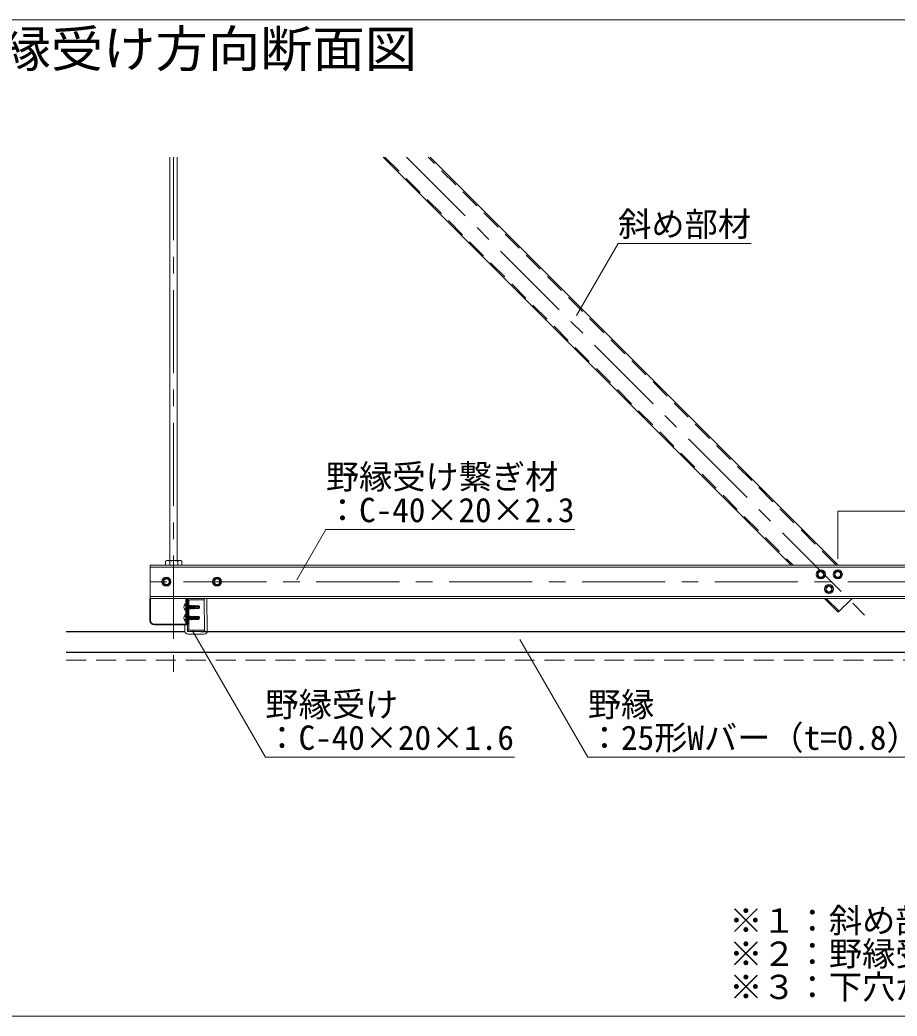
# Model space of a CAD drawing. Units: millimetres on the paper, enlarged 30 times, with parts at other scales. Extents: x -5796 to 5910, y -4184 to 4114.
# Drawn here: x -1494 to 90, y -1736 to 64 of the extents above; entities that cross this region are included whole.
import ezdxf
from ezdxf.enums import TextEntityAlignment as Align

# ---------------------------------------------------------------- set-up
doc = ezdxf.new("R2010")
doc.units = ezdxf.units.MM
doc.header["$LTSCALE"] = 30
for name, pattern in [('CHAIN1', [8, 5, -1, 1, -1]), ('DASHED1', [1.8, 1.2, -0.6]), ('LONG_DASHED1', [7, 6, -1])]:
    doc.linetypes.add(name, pattern=pattern)
for name, color, linetype, lineweight in [('3-0_中心線', 4, 'CHAIN1', 9), ('3-1_吊り材', 7, 'Continuous', 18), ('3-2_野縁受け', 3, 'Continuous', 18), ('3-3_野縁', 2, 'Continuous', 25), ('3-4_斜め部材', 4, 'Continuous', 9), ('3-5_寸法', 4, 'Continuous', 9), ('3-6_文字', 4, 'Continuous', 18), ('3-7_金具', 6, 'Continuous', 35), ('3-B_ビス', 3, 'Continuous', 18), ('3-C_パネル', 7, 'DASHED1', 18), ('F-2', 3, 'Continuous', 18), ('F-6_文字', 7, 'Continuous', 18)]:
    doc.layers.add(name, color=color, linetype=linetype, lineweight=lineweight)
doc.styles.add('ＭＳ ゴシック', font='')
doc.styles.get('ＭＳ ゴシック').set_extended_font_data('MS Gothic')

msp = doc.modelspace()

# ---------------------------------------------------------------- linework, layer by layer
at = {"layer": '3-0_中心線'}
for p, q in [((-1216.8, -184.2), (-1216.8, -1137.31)), ((-795.75, -184.2), (40.15, -1020.11)), ((1591.2, -951.32), (-1258.8, -951.32))]:
    msp.add_line(p, q, dxfattribs=at)
at = {"layer": '3-1_吊り材'}
for p, q in [((-1223.55, -913.22), (-1223.55, -184.2)), ((-1210.05, -184.2), (-1210.05, -913.22)), ((-1229.04, -913.22), (-1231.01, -914.36)), ((-1231.01, -921.32), (-1231.01, -914.36)), ((-1229.04, -913.22), (-1203.58, -913.22)), ((-1223.66, -921.32), (-1223.66, -914.36)), ((-1208.96, -921.32), (-1208.96, -914.36)), ((-1203.58, -913.22), (-1201.61, -914.36)), ((-1201.61, -921.32), (-1201.61, -914.36)), ((-1160.55, -1040.57), (-1161.18, -981.32)), ((-1155.75, -1040.57), (-1156.38, -981.32)), ((-1196.1, -1040.57), (-1196.1, -1028.72)), ((-1191.3, -1028.72), (-1191.3, -1040.57)), ((-1161.3, -1041.32), (-1190.55, -1041.32)), ((-1161.3, -1046.12), (-1190.55, -1046.12))]:
    msp.add_line(p, q, dxfattribs=at)
for centre, radius, start, end in [((-1226.21, -923.38), 10.22, 96.34294, 118.04132), ((-1227.59, -920.54), 7.32, 57.57118, 88.04459), ((-1216.31, -937.54), 24.32, 72.41205, 107.58797), ((-1205.04, -920.54), 7.32, 91.95543, 122.42883), ((-1206.42, -923.38), 10.22, 61.95869, 83.65707), ((-1190.55, -1040.57), 5.55, 180, 270), ((-1190.55, -1040.57), 0.75, 180, 270), ((-1161.3, -1040.57), 0.75, 270, 0), ((-1161.3, -1040.57), 5.55, 270, 0)]:
    msp.add_arc(centre, radius, start, end, dxfattribs=at)
at = {"layer": '3-2_野縁受け'}
for p, q in [((-1191.3, -986.12), (-1191.3, -1036.52)), ((-1188.9, -1036.52), (-1188.9, -986.12)), ((-1186.5, -981.32), (-1161.3, -981.32)), ((-1186.5, -983.72), (-1161.3, -983.72)), ((-1161.3, -981.32), (-1161.3, -983.72)), ((-1186.5, -1038.92), (-1161.3, -1038.92)), ((-1186.5, -1041.32), (-1161.3, -1041.32)), ((-1161.3, -1041.32), (-1161.3, -1038.92))]:
    msp.add_line(p, q, dxfattribs=at)
for centre, radius, start, end in [((-1186.5, -986.12), 4.8, 90, 180), ((-1186.5, -986.12), 2.4, 90, 180), ((-1186.5, -986.12), 2.4, 157.97569, 180), ((-1186.5, -1036.52), 4.8, 180, 270), ((-1186.5, -1036.52), 2.4, 180, 270)]:
    msp.add_arc(centre, radius, start, end, dxfattribs=at)
at = {"layer": '3-3_野縁'}
for p, q in [((-1410.47, -1041.32), (-1196.38, -1041.32)), ((-1168.13, -1041.32), (153.62, -1041.32)), ((-1410.47, -1078.82), (1632.62, -1078.82))]:
    msp.add_line(p, q, dxfattribs=at)
at = {"layer": '3-4_斜め部材'}
for p, q in [((-838.18, -184.2), (-101.06, -921.32)), ((-753.33, -184.2), (-16.21, -921.32)), ((-1258.8, -921.32), (1591.2, -921.32)), ((-1258.8, -981.32), (-1258.8, -921.32)), ((-1258.8, -924.77), (1591.2, -924.77)), ((1591.2, -977.87), (-1258.8, -977.87)), ((1591.2, -981.32), (-1258.8, -981.32)), ((-41.06, -981.32), (-15.95, -1006.43)), ((-15.95, -1006.43), (9.16, -981.32))]:
    msp.add_line(p, q, dxfattribs=at)
at = {"layer": '3-4_斜め部材', "linetype": 'DASHED1'}
for p, q in [((-834.78, -184.2), (-97.67, -921.32)), ((-19.6, -921.32), (-756.72, -184.2)), ((-37.67, -981.32), (-14.23, -1004.75))]:
    msp.add_line(p, q, dxfattribs=at)
at = {"layer": '3-5_寸法'}
msp.add_line((-16.8, -823.61), (-16.8, -910.22), dxfattribs=at)
msp.add_lwpolyline([(-16.8, -823.61), (133.2, -823.61), (283.2, -823.61)], dxfattribs=at)
at = {"layer": '3-6_文字', "color": 7}
for p, q in [((-413.5, -340.38), (-488.5, -470.28)), ((-413.5, -340.38), (-173.5, -340.38)), ((-941.52, -856.88), (-993.99, -947.77)), ((-941.52, -856.88), (-491.52, -856.88)), ((-1050.82, -1268.27), (-1182.54, -1040.14)), ((-591.05, -1055.7), (-468.32, -1268.27)), ((-1050.82, -1268.27), (-600.82, -1268.27)), ((-468.32, -1268.27), (131.68, -1268.27))]:
    msp.add_line(p, q, dxfattribs=at)
at = {"layer": '3-7_金具'}
for p, q in [((-1258.8, -1021.22), (-1258.8, -981.32)), ((-1193.7, -981.32), (-1193.7, -1028.72)), ((-1191.3, -981.32), (-1191.3, -1028.72)), ((-1251.3, -1028.72), (-1191.3, -1028.72))]:
    msp.add_line(p, q, dxfattribs=at)
msp.add_arc((-1251.3, -1021.22), 7.5, 180, 270, dxfattribs=at)
at = {"layer": '3-B_ビス'}
for p, q in [((-47.38, -931.12), (-53.38, -934.58)), ((-53.38, -934.58), (-53.38, -941.51)), ((-47.38, -931.12), (-41.38, -934.58)), ((-16.8, -931.12), (-22.8, -934.58)), ((-22.8, -934.58), (-22.8, -941.51)), ((-16.8, -931.12), (-10.8, -934.58)), ((-1229.55, -944.39), (-1235.55, -947.86)), ((-1235.55, -947.86), (-1235.55, -954.78)), ((-1229.55, -944.39), (-1223.55, -947.86)), ((-1138.05, -944.39), (-1144.05, -947.86)), ((-1144.05, -947.86), (-1144.05, -954.78)), ((-1138.05, -944.39), (-1132.05, -947.86)), ((-53.38, -941.51), (-47.38, -944.97)), ((-22.8, -941.51), (-16.8, -944.97)), ((-1235.55, -954.78), (-1229.55, -958.25)), ((-1144.05, -954.78), (-1138.05, -958.25)), ((-32.67, -957.67), (-38.67, -961.13)), ((-38.67, -961.13), (-38.67, -968.06)), ((-38.67, -968.06), (-32.67, -971.52)), ((-32.67, -957.67), (-26.67, -961.13)), ((-1194.45, -991.22), (-1194.9, -991.22)), ((-1194.45, -1003.22), (-1194.9, -1003.22)), ((-1194.45, -1003.22), (-1194.45, -991.22)), ((-1193.7, -1002.47), (-1193.7, -991.97)), ((-1188.9, -994.43), (-1188.59, -994.97)), ((-1188.9, -995.15), (-1188.05, -1000.37)), ((-1188.9, -996.57), (-1188.2, -1000.37)), ((-1188.9, -998.66), (-1188.72, -999.47)), ((-1188.9, -999.48), (-1188.75, -999.47)), ((-1188.75, -999.47), (-1188.72, -999.47)), ((-1188.2, -1000.37), (-1188.72, -999.47)), ((-1187.53, -999.47), (-1188.59, -994.97)), ((-1188.59, -994.97), (-1187.62, -994.97)), ((-1188.2, -1000.37), (-1188.05, -1000.37)), ((-1188.05, -1000.37), (-1187.53, -999.47)), ((-1187.22, -994.21), (-1187.62, -994.9)), ((-1187.62, -994.9), (-1186.6, -999.47)), ((-1187.22, -994.21), (-1186.95, -994.14)), ((-1187.22, -994.21), (-1186.08, -1000.37)), ((-1186.95, -994.14), (-1186.47, -994.97)), ((-1186.08, -1000.37), (-1186.6, -999.47)), ((-1185.41, -999.47), (-1186.47, -994.97)), ((-1186.47, -994.97), (-1185.54, -994.97)), ((-1186.08, -1000.37), (-1185.93, -1000.37)), ((-1185.02, -994.07), (-1185.54, -994.97)), ((-1185.54, -994.97), (-1184.49, -999.47)), ((-1185.41, -999.47), (-1184.49, -999.47)), ((-1185.02, -994.07), (-1183.97, -1000.37)), ((-1185.02, -994.07), (-1184.87, -994.07)), ((-1184.87, -994.07), (-1184.36, -994.97)), ((-1183.97, -1000.37), (-1184.49, -999.47)), ((-1183.3, -999.47), (-1184.36, -994.97)), ((-1184.36, -994.97), (-1183.43, -994.97)), ((-1183.97, -1000.37), (-1183.82, -1000.37)), ((-1182.91, -994.07), (-1183.43, -994.97)), ((-1183.43, -994.97), (-1182.37, -999.47)), ((-1183.3, -999.47), (-1182.37, -999.47)), ((-1182.91, -994.07), (-1181.85, -1000.37)), ((-1182.91, -994.07), (-1182.76, -994.07)), ((-1182.76, -994.07), (-1182.24, -994.97)), ((-1181.85, -1000.37), (-1182.37, -999.47)), ((-1181.18, -999.47), (-1182.24, -994.97)), ((-1182.24, -994.97), (-1181.31, -994.97)), ((-1181.85, -1000.37), (-1181.7, -1000.37)), ((-1181.23, -995.32), (-1181.6, -995.34)), ((-1177.2, -997.7), (-1181.39, -996.57)), ((-1180.79, -994.07), (-1181.31, -994.97)), ((-1181.31, -994.97), (-1181.23, -995.32)), ((-1181.23, -995.32), (-1180.54, -995.58)), ((-1181.18, -999.47), (-1180.26, -999.47)), ((-1180.91, -996.7), (-1180.26, -999.47)), ((-1180.91, -996.7), (-1180.27, -997.18)), ((-1180.79, -994.07), (-1180.54, -995.58)), ((-1180.79, -994.07), (-1180.64, -994.07)), ((-1180.64, -994.07), (-1180.39, -995.57)), ((-1180.64, -994.07), (-1180.13, -994.97)), ((-1180.39, -995.57), (-1180.54, -995.58)), ((-1180.39, -995.57), (-1180.06, -995.25)), ((-1180.27, -997.18), (-1179.74, -1000.37)), ((-1180.12, -997.22), (-1180.27, -997.18)), ((-1179.74, -1000.37), (-1180.26, -999.47)), ((-1180.06, -995.25), (-1180.13, -994.97)), ((-1180.13, -994.97), (-1179.2, -994.97)), ((-1180.12, -997.22), (-1179.64, -997.04)), ((-1172.19, -996.92), (-1180.09, -996.92)), ((-1179.14, -995.2), (-1180.06, -995.25)), ((-1179.74, -1000.37), (-1179.59, -1000.37)), ((-1179.07, -999.47), (-1179.64, -997.04)), ((-1178.77, -994.22), (-1179.2, -994.97)), ((-1179.2, -994.97), (-1179.14, -995.2)), ((-1179.14, -995.2), (-1178.57, -995.47)), ((-1179.07, -999.47), (-1178.14, -999.47)), ((-1178.77, -994.22), (-1178.57, -995.47)), ((-1178.77, -994.22), (-1178.38, -994.34)), ((-1178.65, -997.31), (-1178.14, -999.47)), ((-1178.65, -997.31), (-1178.21, -997.74)), ((-1178.12, -995.45), (-1178.57, -995.47)), ((-1178.38, -994.34), (-1178.12, -995.45)), ((-1178.38, -994.34), (-1178.01, -994.97)), ((-1178.21, -997.74), (-1177.86, -999.96)), ((-1177.54, -997.92), (-1178.21, -997.74)), ((-1177.86, -999.96), (-1178.14, -999.47)), ((-1178.12, -995.45), (-1177.97, -995.14)), ((-1178.01, -994.97), (-1177.2, -994.97)), ((-1177.97, -995.14), (-1178.01, -994.97)), ((-1177.2, -995.1), (-1177.97, -995.14)), ((-1177.95, -997.5), (-1177.95, -995.14)), ((-1171.61, -995.42), (-1177.95, -995.42)), ((-1172.56, -995.87), (-1177.95, -995.87)), ((-1177.86, -999.96), (-1177.2, -999.77)), ((-1177.54, -997.92), (-1177.38, -997.65)), ((-1177.54, -997.92), (-1177.2, -999.38)), ((-1177.2, -998.43), (-1177.38, -997.65)), ((-1177.2, -994.67), (-1171.22, -994.67)), ((-1177.2, -994.67), (-1177.2, -995.1)), ((-1177.2, -997.7), (-1177.2, -999.77)), ((-1172.78, -998.87), (-1177.2, -998.87)), ((-1177.2, -999.77), (-1171.22, -999.77)), ((-1172.56, -995.87), (-1170.45, -997.09)), ((-1171.8, -997.14), (-1172.19, -996.92)), ((-1171.65, -998.28), (-1171.58, -998.18)), ((-1171.61, -995.42), (-1171.22, -994.67)), ((-1170.45, -997.09), (-1171.61, -995.42)), ((-1171.57, -999.4), (-1171.22, -999.77)), ((-1169.82, -996.68), (-1171.22, -994.67)), ((-1169.82, -996.68), (-1170.45, -997.09)), ((-1170.45, -997.09), (-1169.7, -997.22)), ((-1170.36, -997.37), (-1169.7, -997.22)), ((-1169.7, -997.22), (-1169.82, -996.68)), ((-1194.45, -1010.72), (-1194.9, -1010.72)), ((-1194.45, -1022.72), (-1194.9, -1022.72)), ((-1194.45, -1022.72), (-1194.45, -1010.72)), ((-1193.7, -1021.97), (-1193.7, -1011.47)), ((-1188.9, -1013.93), (-1188.59, -1014.47)), ((-1188.9, -1014.65), (-1188.05, -1019.87)), ((-1188.9, -1016.07), (-1188.2, -1019.87)), ((-1188.9, -1018.16), (-1188.72, -1018.97)), ((-1188.9, -1018.98), (-1188.75, -1018.97)), ((-1188.75, -1018.97), (-1188.72, -1018.97)), ((-1188.2, -1019.87), (-1188.72, -1018.97)), ((-1187.53, -1018.97), (-1188.59, -1014.47)), ((-1188.59, -1014.47), (-1187.62, -1014.47)), ((-1188.2, -1019.87), (-1188.05, -1019.87)), ((-1188.05, -1019.87), (-1187.53, -1018.97)), ((-1187.22, -1013.71), (-1187.62, -1014.4)), ((-1187.62, -1014.4), (-1186.6, -1018.97)), ((-1187.22, -1013.71), (-1186.95, -1013.64)), ((-1187.22, -1013.71), (-1186.08, -1019.87)), ((-1186.95, -1013.64), (-1186.47, -1014.47)), ((-1186.08, -1019.87), (-1186.6, -1018.97)), ((-1185.41, -1018.97), (-1186.47, -1014.47)), ((-1186.47, -1014.47), (-1185.54, -1014.47)), ((-1186.08, -1019.87), (-1185.93, -1019.87)), ((-1185.02, -1013.57), (-1185.54, -1014.47)), ((-1185.54, -1014.47), (-1184.49, -1018.97)), ((-1185.41, -1018.97), (-1184.49, -1018.97)), ((-1185.02, -1013.57), (-1183.97, -1019.87)), ((-1185.02, -1013.57), (-1184.87, -1013.57)), ((-1184.87, -1013.57), (-1184.36, -1014.47)), ((-1183.97, -1019.87), (-1184.49, -1018.97)), ((-1183.3, -1018.97), (-1184.36, -1014.47)), ((-1184.36, -1014.47), (-1183.43, -1014.47)), ((-1183.97, -1019.87), (-1183.82, -1019.87)), ((-1182.91, -1013.57), (-1183.43, -1014.47)), ((-1183.43, -1014.47), (-1182.37, -1018.97)), ((-1183.3, -1018.97), (-1182.37, -1018.97)), ((-1182.91, -1013.57), (-1181.85, -1019.87)), ((-1182.91, -1013.57), (-1182.76, -1013.57)), ((-1182.76, -1013.57), (-1182.24, -1014.47)), ((-1181.85, -1019.87), (-1182.37, -1018.97)), ((-1181.18, -1018.97), (-1182.24, -1014.47)), ((-1182.24, -1014.47), (-1181.31, -1014.47)), ((-1181.85, -1019.87), (-1181.7, -1019.87)), ((-1181.23, -1014.82), (-1181.6, -1014.84)), ((-1177.2, -1017.2), (-1181.39, -1016.07)), ((-1180.79, -1013.57), (-1181.31, -1014.47)), ((-1181.31, -1014.47), (-1181.23, -1014.82)), ((-1181.23, -1014.82), (-1180.54, -1015.08)), ((-1181.18, -1018.97), (-1180.26, -1018.97)), ((-1180.91, -1016.2), (-1180.26, -1018.97)), ((-1180.91, -1016.2), (-1180.27, -1016.68)), ((-1180.79, -1013.57), (-1180.54, -1015.08)), ((-1180.79, -1013.57), (-1180.64, -1013.57)), ((-1180.64, -1013.57), (-1180.39, -1015.07)), ((-1180.64, -1013.57), (-1180.13, -1014.47)), ((-1180.39, -1015.07), (-1180.54, -1015.08)), ((-1180.39, -1015.07), (-1180.06, -1014.75)), ((-1180.27, -1016.68), (-1179.74, -1019.87)), ((-1180.12, -1016.72), (-1180.27, -1016.68)), ((-1179.74, -1019.87), (-1180.26, -1018.97)), ((-1180.06, -1014.75), (-1180.13, -1014.47)), ((-1180.13, -1014.47), (-1179.2, -1014.47)), ((-1180.12, -1016.72), (-1179.64, -1016.54)), ((-1172.19, -1016.42), (-1180.09, -1016.42)), ((-1179.14, -1014.7), (-1180.06, -1014.75)), ((-1179.74, -1019.87), (-1179.59, -1019.87)), ((-1179.07, -1018.97), (-1179.64, -1016.54)), ((-1178.77, -1013.72), (-1179.2, -1014.47)), ((-1179.2, -1014.47), (-1179.14, -1014.7)), ((-1179.14, -1014.7), (-1178.57, -1014.97)), ((-1179.07, -1018.97), (-1178.14, -1018.97)), ((-1178.77, -1013.72), (-1178.57, -1014.97)), ((-1178.77, -1013.72), (-1178.38, -1013.84)), ((-1178.65, -1016.81), (-1178.14, -1018.97)), ((-1178.65, -1016.81), (-1178.21, -1017.24)), ((-1178.12, -1014.95), (-1178.57, -1014.97)), ((-1178.38, -1013.84), (-1178.12, -1014.95)), ((-1178.38, -1013.84), (-1178.01, -1014.47)), ((-1178.21, -1017.24), (-1177.86, -1019.46)), ((-1177.54, -1017.42), (-1178.21, -1017.24)), ((-1177.86, -1019.46), (-1178.14, -1018.97)), ((-1178.12, -1014.95), (-1177.97, -1014.64)), ((-1178.01, -1014.47), (-1177.2, -1014.47)), ((-1177.97, -1014.64), (-1178.01, -1014.47)), ((-1177.2, -1014.6), (-1177.97, -1014.64)), ((-1177.95, -1017), (-1177.95, -1014.64)), ((-1171.61, -1014.92), (-1177.95, -1014.92)), ((-1172.56, -1015.37), (-1177.95, -1015.37)), ((-1177.86, -1019.46), (-1177.2, -1019.27)), ((-1177.54, -1017.42), (-1177.38, -1017.15)), ((-1177.54, -1017.42), (-1177.2, -1018.88)), ((-1177.2, -1017.93), (-1177.38, -1017.15)), ((-1177.2, -1014.17), (-1171.22, -1014.17)), ((-1177.2, -1014.17), (-1177.2, -1014.6)), ((-1177.2, -1017.2), (-1177.2, -1019.27)), ((-1172.78, -1018.37), (-1177.2, -1018.37)), ((-1177.2, -1019.27), (-1171.22, -1019.27)), ((-1172.56, -1015.37), (-1170.45, -1016.59)), ((-1171.8, -1016.64), (-1172.19, -1016.42)), ((-1171.65, -1017.78), (-1171.58, -1017.68)), ((-1171.61, -1014.92), (-1171.22, -1014.17)), ((-1170.45, -1016.59), (-1171.61, -1014.92)), ((-1171.57, -1018.9), (-1171.22, -1019.27)), ((-1169.82, -1016.18), (-1171.22, -1014.17)), ((-1169.82, -1016.18), (-1170.45, -1016.59)), ((-1170.45, -1016.59), (-1169.7, -1016.72)), ((-1170.36, -1016.87), (-1169.7, -1016.72)), ((-1169.7, -1016.72), (-1169.82, -1016.18))]:
    msp.add_line(p, q, dxfattribs=at)
at = {"layer": '3-B_ビス', "linetype": 'LONG_DASHED1'}
for p, q in [((-1197.27, -993.77), (-1193.79, -995.5)), ((-1197.27, -1000.67), (-1193.79, -998.94)), ((-1197.27, -1013.27), (-1193.79, -1015)), ((-1197.27, -1020.17), (-1193.79, -1018.44))]:
    msp.add_line(p, q, dxfattribs=at)
at = {"layer": '3-B_ビス'}
for points in [[(-41.38, -934.58), (-41.38, -941.51), (-47.38, -944.97)], [(-10.8, -934.58), (-10.8, -941.51), (-16.8, -944.97)], [(-1223.55, -947.86), (-1223.55, -954.78), (-1229.55, -958.25)], [(-1132.05, -947.86), (-1132.05, -954.78), (-1138.05, -958.25)], [(-26.67, -961.13), (-26.67, -968.06), (-32.67, -971.52)], [(-1187.57, -999.54), (-1186.63, -999.47), (-1186.6, -999.47)], [(-1186.95, -994.14), (-1185.93, -1000.37), (-1185.41, -999.47)], [(-1184.87, -994.07), (-1183.82, -1000.37), (-1183.3, -999.47)], [(-1182.76, -994.07), (-1181.7, -1000.37), (-1181.18, -999.47)], [(-1180.12, -997.22), (-1179.59, -1000.37), (-1179.07, -999.47)], [(-1171.22, -999.77), (-1169.82, -997.76), (-1169.7, -997.22)], [(-1187.57, -1019.04), (-1186.63, -1018.97), (-1186.6, -1018.97)], [(-1186.95, -1013.64), (-1185.93, -1019.87), (-1185.41, -1018.97)], [(-1184.87, -1013.57), (-1183.82, -1019.87), (-1183.3, -1018.97)], [(-1182.76, -1013.57), (-1181.7, -1019.87), (-1181.18, -1018.97)], [(-1180.12, -1016.72), (-1179.59, -1019.87), (-1179.07, -1018.97)], [(-1171.22, -1019.27), (-1169.82, -1017.26), (-1169.7, -1016.72)]]:
    msp.add_lwpolyline(points, dxfattribs=at)
for centre, radius in [((-47.38, -938.05), 8.25), ((-47.38, -938.05), 6), ((-47.38, -938.05), 5.25), ((-47.38, -938.05), 5.06), ((-16.8, -938.05), 8.25), ((-16.8, -938.05), 6), ((-16.8, -938.05), 5.25), ((-16.8, -938.05), 5.06), ((-1229.55, -951.32), 8.25), ((-1229.55, -951.32), 6), ((-1229.55, -951.32), 5.25), ((-1229.55, -951.32), 5.06), ((-1138.05, -951.32), 8.25), ((-1138.05, -951.32), 6), ((-1138.05, -951.32), 5.25), ((-1138.05, -951.32), 5.06), ((-32.67, -964.6), 8.25), ((-32.67, -964.6), 6), ((-32.67, -964.6), 5.25), ((-32.67, -964.6), 5.06)]:
    msp.add_circle(centre, radius, dxfattribs=at)
for centre, radius, start, end in [((-1188.15, -997.22), 9.75, 148.10921, 211.89078), ((-1194.9, -993.02), 1.8, 90, 148.10921), ((-1194.9, -1001.42), 1.8, 211.89078, 270), ((-1194.45, -991.97), 0.75, 0, 90), ((-1194.45, -1002.47), 0.75, 270, 0), ((-1180.57, -995.8), 1.12, 156.07925, 223.5446), ((-1172.78, -997.49), 1.38, 270, 324.99998), ((-1172.78, -1000.52), 1.65, 42.84566, 90), ((-1170.8, -995.4), 2.02, 239.99998, 282.5), ((-1170.92, -998.79), 0.89, 145, 222.84566), ((-1172.16, -997.77), 0.718, 324.99998, 59.99998), ((-1169.92, -999.34), 2.02, 102.5, 145), ((-1188.15, -1016.72), 9.75, 148.10921, 211.89078), ((-1194.9, -1012.52), 1.8, 90, 148.10921), ((-1194.9, -1020.92), 1.8, 211.89078, 270), ((-1194.45, -1011.47), 0.75, 0, 90), ((-1194.45, -1021.97), 0.75, 270, 0), ((-1180.57, -1015.3), 1.12, 156.07925, 223.5446), ((-1172.78, -1016.99), 1.38, 270, 324.99998), ((-1172.78, -1020.02), 1.65, 42.84566, 90), ((-1170.8, -1014.9), 2.02, 239.99998, 282.5), ((-1170.92, -1018.29), 0.89, 145, 222.84566), ((-1172.16, -1017.27), 0.718, 324.99998, 59.99998), ((-1169.92, -1018.84), 2.02, 102.5, 145)]:
    msp.add_arc(centre, radius, start, end, dxfattribs=at)
at = {"layer": '3-C_パネル', "linetype": 'Continuous'}
msp.add_line((-1410.47, -1078.82), (1632.62, -1078.82), dxfattribs=at)
msp.add_line((-1410.47, -1078.82), (1632.62, -1078.82), dxfattribs=at)
at = {"layer": '3-C_パネル'}
msp.add_line((-1410.47, -1093.07), (1632.62, -1093.07), dxfattribs=at)
at = {"layer": 'F-2'}
for p, q in [((-5790.28, 63.86), (2082.69, 63.86)), ((-5790.28, -1736.14), (2082.69, -1736.14))]:
    msp.add_line(p, q, dxfattribs=at)

# ---------------------------------------------------------------- texts
at = {"layer": '3-6_文字', "style": 'ＭＳ ゴシック'}
for s, p in [('斜め部材', (-413.5, -340.38)), ('野縁受け繋ぎ材', (-941.52, -796.88)), ('：C-40×20×2.3', (-941.52, -856.88)), ('野縁受け', (-1050.82, -1208.27)), ('野縁', (-468.32, -1208.27)), ('：25形Wバー（t=0.8）', (-468.32, -1268.27)), ('：C-40×20×1.6', (-1050.82, -1268.27)), ('※１：斜め部材下部のビス固定（3本/箇所）', (-212.8, -1598.7)), ('※２：野縁受け繋ぎ材のビス固定（2本/箇所） ', (-212.8, -1658.7)), ('※３：下穴が無く総板厚が3.2mmを超える場合はφ4.8×25以上のビスをご使用下さい', (-212.8, -1718.7))]:
    msp.add_text(s, height=43.99, dxfattribs=at).set_placement(p, align=Align.BOTTOM_LEFT)
at = {"layer": 'F-6_文字', "style": 'ＭＳ ゴシック', "width": 1.05}
msp.add_text('\u3000○野縁受け方向断面図', height=65.98, dxfattribs=at).set_placement((-1816.29, -41.14), align=Align.BOTTOM_LEFT)

doc.saveas('drawing.dxf')
